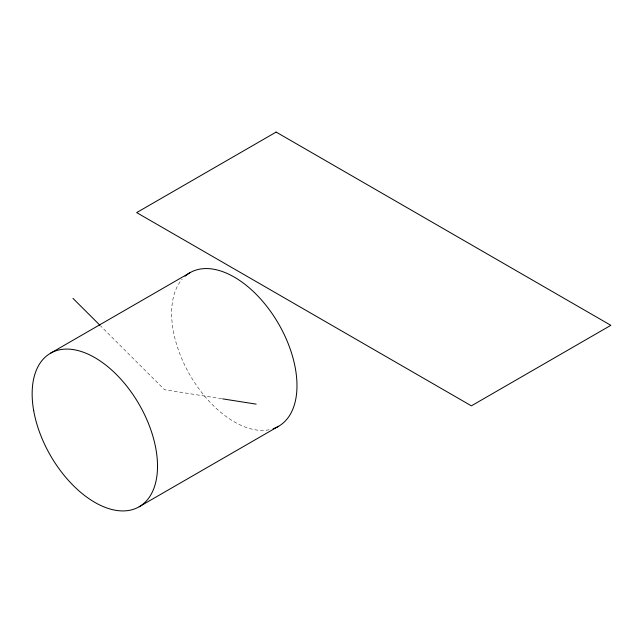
<?xml version="1.0" encoding="UTF-8"?>
<svg xmlns="http://www.w3.org/2000/svg" width="643" height="643" viewBox="0 0 643 643"><rect width="100%" height="100%" fill="white"/><g stroke="black" fill="none" stroke-linecap="round" stroke-linejoin="round"><path stroke-width="0.48" stroke-dasharray="3.21 2.41" d="M221.682 398.716L164.568 389.738L100.662 325.993M269.12 429.773A88.646 51.183 60 0 1 189.974 375.07A88.646 51.183 60 0 1 182.178 279.183"/><path stroke-width="0.96" d="M50.508 353.232L189.974 272.712M139.153 506.772L278.62 426.253M222.671 398.869L256.155 404.125M72.972 298.368L99.954 325.286M185.071 276.249A88.646 51.183 60 0 1 278.62 323.895A88.646 51.183 60 0 1 273.106 428.728M276.136 132.08L136.67 212.6L471.383 405.846L610.85 325.326L276.136 132.08M33.693 410.676A88.646 51.183 60 0 0 137.385 507.713A88.646 51.183 60 0 0 113.417 371.606A88.646 51.183 60 0 0 33.693 410.676"/></g></svg>
